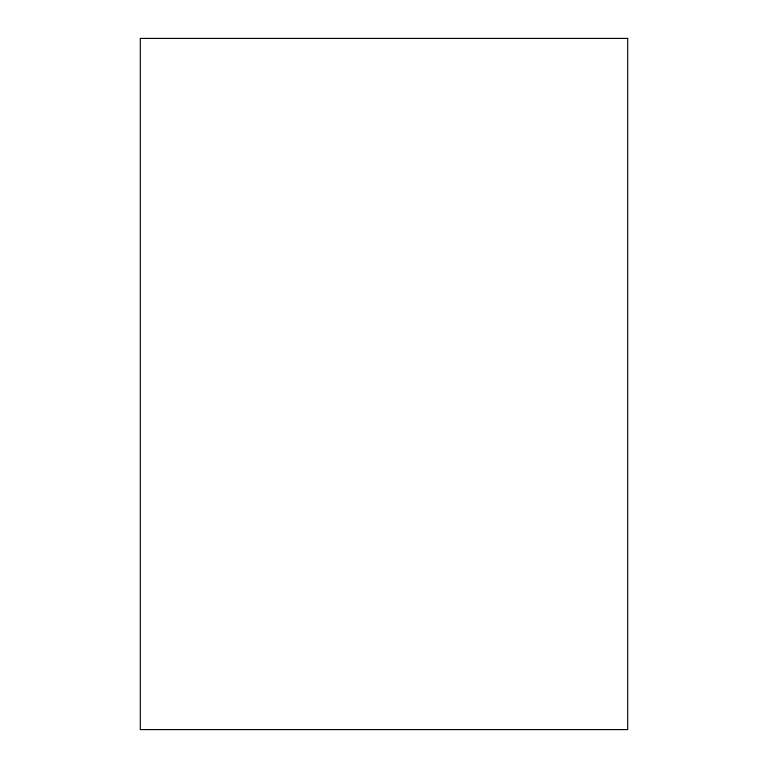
<?xml version="1.0" encoding="UTF-8"?>
<svg xmlns="http://www.w3.org/2000/svg" width="768" height="768" viewBox="0 0 768 768"><rect width="100%" height="100%" fill="white"/><g stroke="black" fill="none" stroke-linecap="round" stroke-linejoin="round"><path stroke-width="1.15" d="M627.696 38.4L140.304 38.4L140.304 729.6L627.696 729.6L627.696 38.4"/></g></svg>
